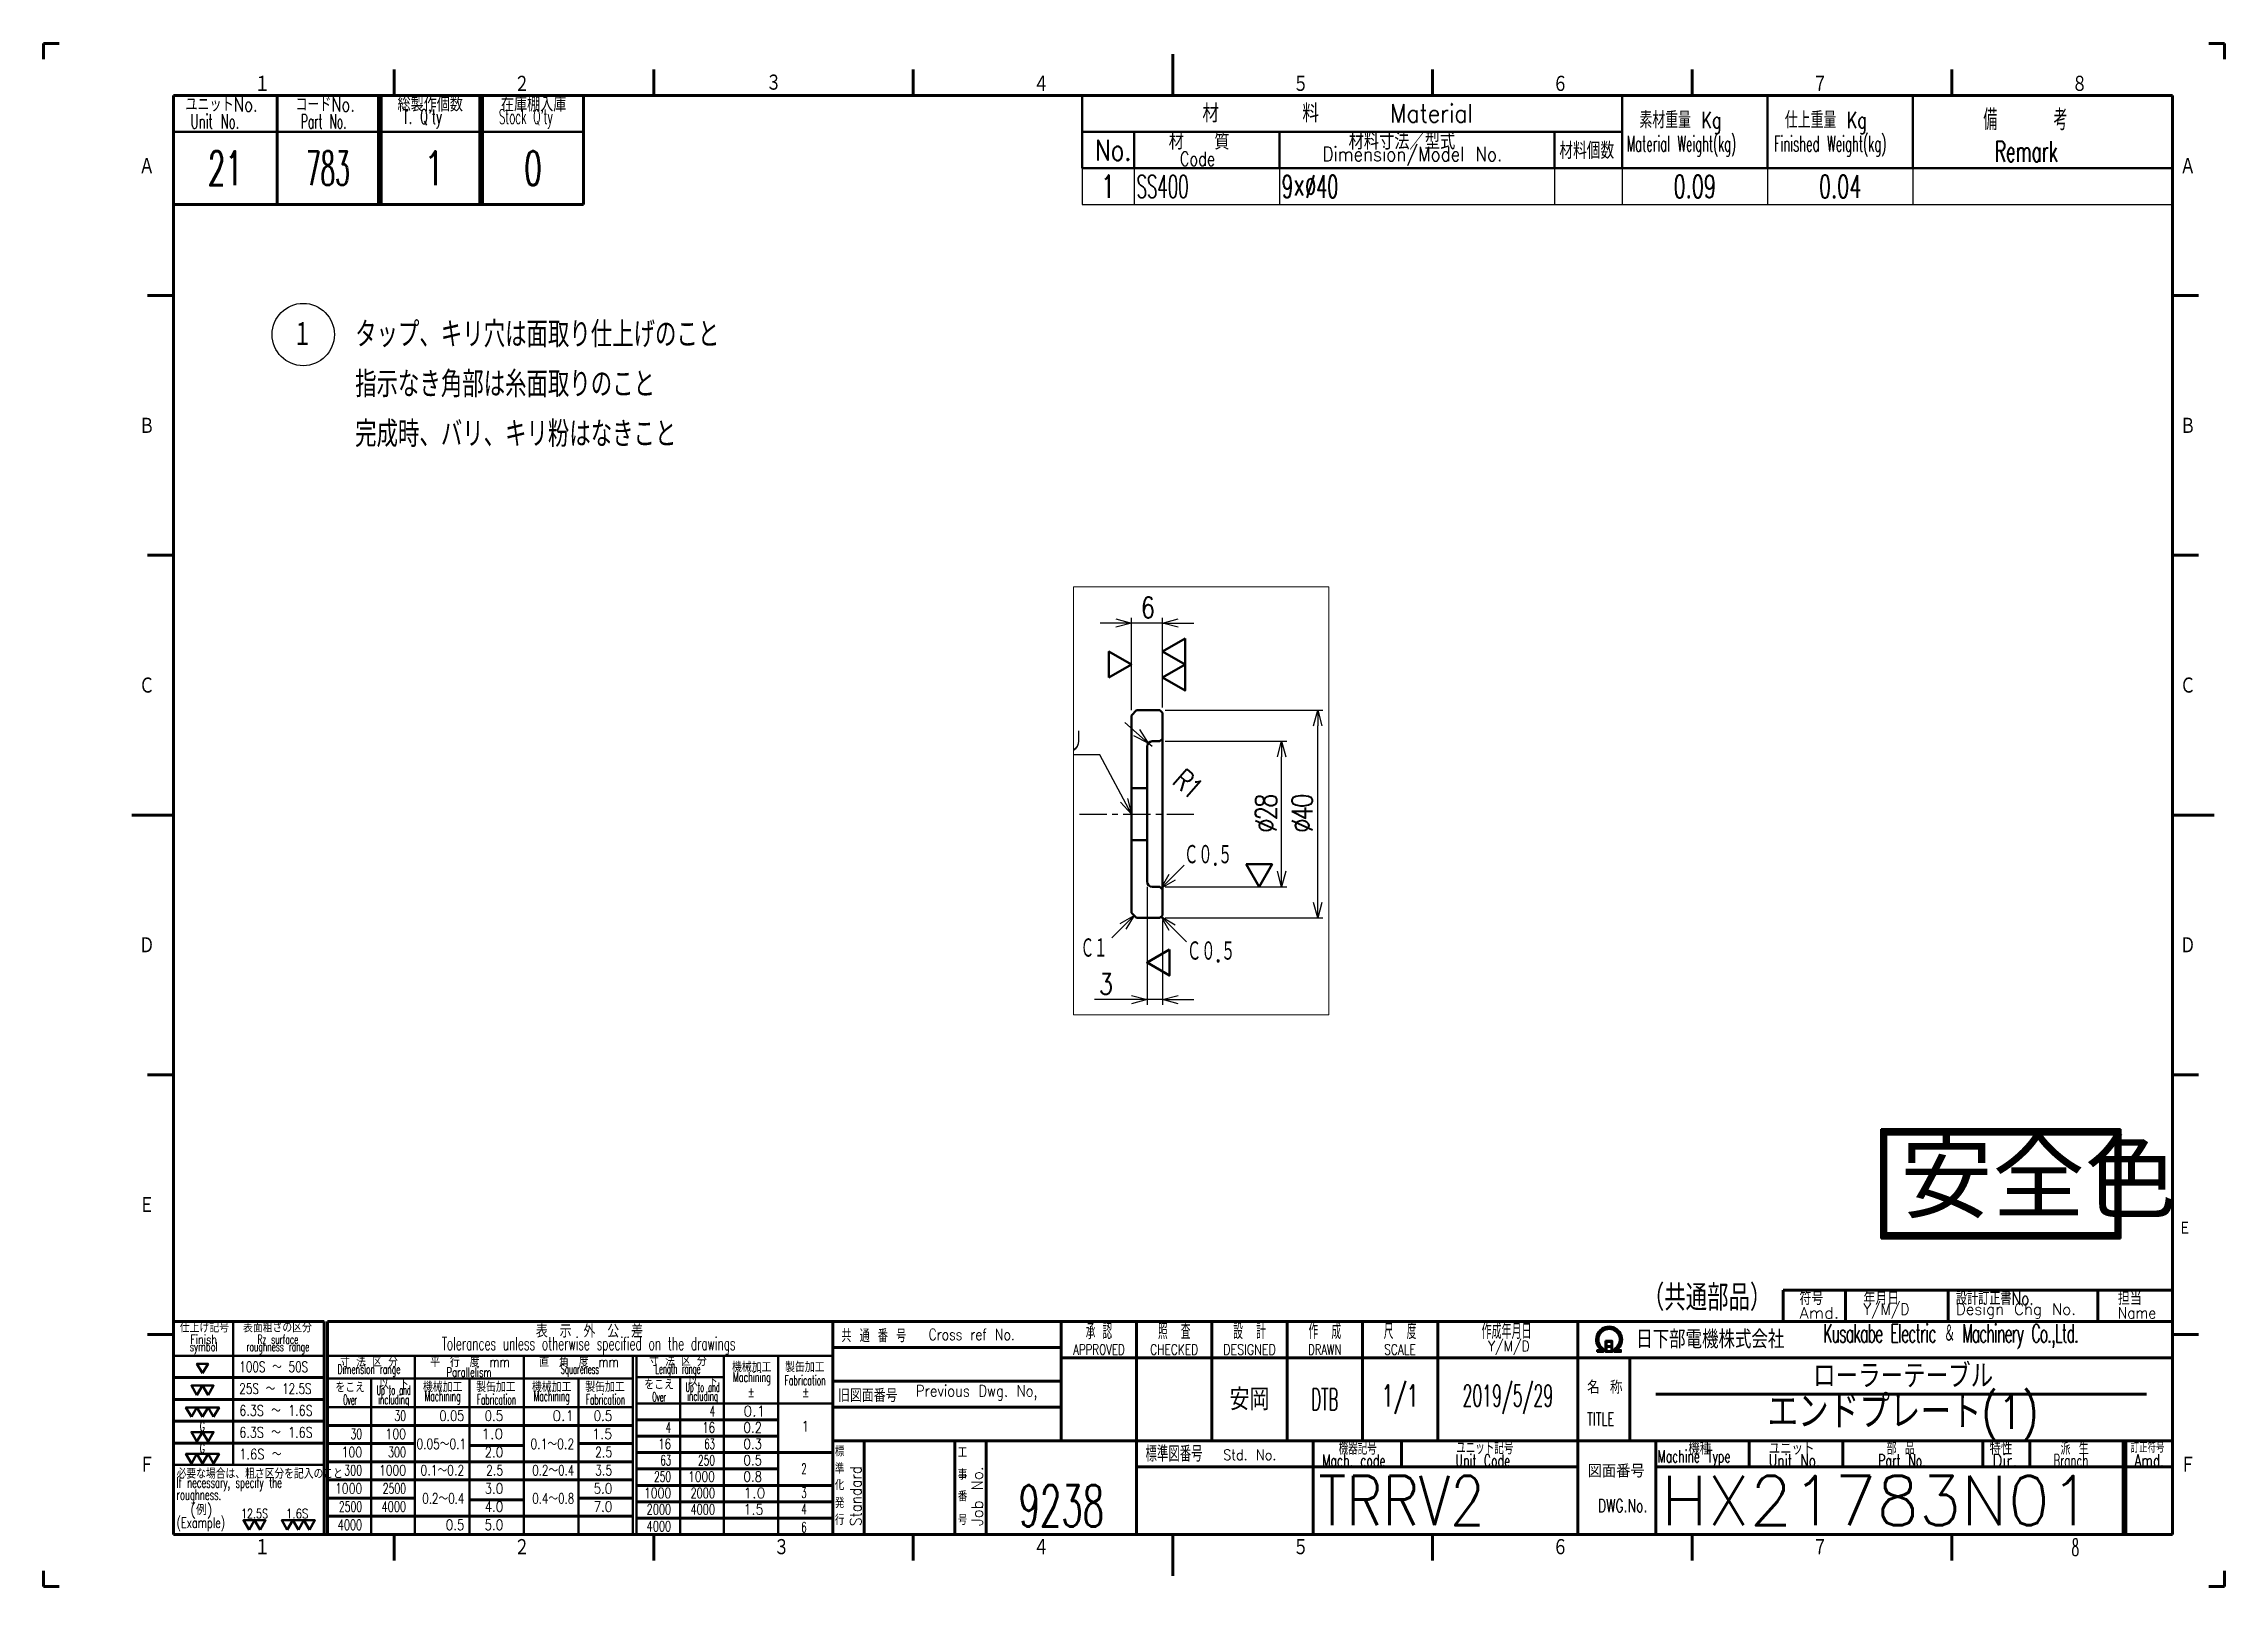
# Paper-space layout 'ICADSX Layout' of a CAD drawing. Header units: millimetres. Extents: x 0 to 420, y 0 to 297.
# The model-space entities are those that its viewports show. They can reach past a viewport. Long polylines and large blocks are cut down to what shows.
import ezdxf

# ---------------------------------------------------------------- set-up
doc = ezdxf.new("R2010")
doc.units = ezdxf.units.MM
doc.header["$LTSCALE"] = 0.165354
doc.linetypes.add('CENTER', pattern=[50.8, 31.75, -6.35, 6.35, -6.35])
for name, color, linetype in [('NoLayerName_001', 7, 'Continuous'), ('NoLayerName_003', 7, 'Continuous'), ('NoLayerName_004', 7, 'Continuous')]:
    doc.layers.add(name, color=color, linetype=linetype)
doc.layers.add('VIEWPORTS', color=7, linetype='Continuous', plot=False)
doc.styles.get("Standard").update_dxf_attribs({"font": 'txt', "bigfont": 'extfont2'})
doc.dimstyles.get("Standard").update_dxf_attribs({"dimtxt": 2.5, "dimasz": 2.5, "dimexe": 1.25, "dimexo": 0.625, "dimtad": 1, "dimdec": 3, "dimzin": 0, "dimdsep": 46, "dimtxsty": 'Standard', "dimcen": 2.5, "dimadec": 0, "dimazin": 0, "dimtfac": 0.75, "dimtdec": 3, "dimtmove": 0, "dimatfit": 3, "dimfxl": 1, "dimarcsym": 0})

# ---------------------------------------------------------------- blocks, each defined once
blk = doc.blocks.new('JZB_0001')
at = {"layer": 'NoLayerName_001', "color": 21, "linetype": 'Continuous', "lineweight": 25}
for p, q in [((0, 7), (0, 0)), ((10, 7), (10, 0)), ((38, 7), (38, 0)), ((91, 7), (91, 0)), ((104, 7), (104, 0)), ((132, 7), (132, 0)), ((160, 7), (160, 0)), ((0, 0), (10, 0)), ((10, 0), (38, 0)), ((38, 0), (91, 0)), ((91, 0), (104, 0)), ((104, 0), (132, 0)), ((132, 0), (160, 0)), ((160, 0), (210, 0))]:
    blk.add_line(p, q, dxfattribs=at)
at = {"layer": 'NoLayerName_001', "color": 2, "lineweight": 50, "char_height": 4.36}
for s, insert, attachment_point in [('\\A1;\\W0.7500;1', (5, 3.5), 5), ('\\A1;\\W0.5357;SS400', (10.5, 3.5), 4), ('\\A1;\\W0.5687;9×%%c40', (38.5, 3.5), 4), ('\\A1;\\W0.6250;0.09 ', (118, 3.5), 5), ('\\A1;\\W0.6250;0.04 ', (146, 3.5), 5)]:
    blk.add_mtext(s, dxfattribs=dict(at, insert=insert, attachment_point=attachment_point))
blk = doc.blocks.new('JZB_0002')
at = {"layer": 'NoLayerName_001', "linetype": 'Continuous', "lineweight": 25}
h = blk.add_hatch(dxfattribs=at)
h.set_pattern_fill('JIS_RC_10', color=2, scale=0.02)
h.paths.add_polyline_path([(46.12, 21), (0, 21), (0, 0), (46.12, 0)])
h.paths.add_polyline_path([(45.12, 20), (1, 20), (1, 1), (45.12, 1)])
at = {"layer": 'NoLayerName_001', "color": 2, "linetype": 'Continuous', "lineweight": 50}
for p, q in [((0, 21), (0, 0)), ((46.12, 21), (0, 21)), ((46.12, 0), (46.12, 21)), ((1, 20), (1, 1)), ((45.12, 20), (1, 20)), ((45.12, 1), (45.12, 20)), ((0, 0), (46.12, 0)), ((1, 1), (45.12, 1))]:
    blk.add_line(p, q, dxfattribs=at)
at = {"layer": 'NoLayerName_001', "color": 2, "lineweight": 50, "insert": (3.74, 3.87), "char_height": 13, "attachment_point": 7}
blk.add_mtext('\\f‚‚ ƒƒƒƒ|b0|c128|p49;\\A1;安全色', dxfattribs=at)
blk = doc.blocks.new('JZB_0003')
at = {"layer": 'NoLayerName_001', "color": 2, "lineweight": 50, "attachment_point": 5}
for s, insert, char_height in [('\\A1;\\W0.8333;ローラーテーブル', (171.73, 29), 4.73), ('\\A1;\\W0.8333;安岡', (45.85, 24.5), 4.18), ('\\A1;\\W0.5000;DTB', (60.35, 24.5), 4.18), ('\\A1;\\W0.6429;1/1', (74.85, 24.5), 4.18), ('\\A1;\\W0.5294;2019/5/29', (95.6, 24.5), 4.18), ('\\A1;\\W0.8173;エンドプレート(1)', (171.73, 21), 6.55)]:
    blk.add_mtext(s, dxfattribs=dict(at, insert=insert, char_height=char_height))
at = {"layer": 'NoLayerName_001', "color": 7, "lineweight": 50}
for s, insert, char_height, attachment_point in [('\\A1;\\W0.8203;TRRV2', (59.1, 5), 9.5, 4), ('\\A1;HX21783N01', (125.1, 5), 9.5, 4), ('\\A1;\\W0.6000;9238', (9.6, 0), 8, 8)]:
    blk.add_mtext(s, dxfattribs=dict(at, insert=insert, char_height=char_height, attachment_point=attachment_point))
blk = doc.blocks.new('JZB_0004')
at = {"layer": 'NoLayerName_001', "color": 2, "lineweight": 50, "char_height": 6.55, "attachment_point": 5}
for s, insert in [('\\A1;\\W0.6000;21', (3.27, 3.27)), ('\\A1;\\W0.5000;783', (23.02, 3.27)), ('\\A1;\\W0.7500;1', (43.52, 3.27)), ('\\A1;\\W0.6000;0', (62.52, 3.27))]:
    blk.add_mtext(s, dxfattribs=dict(at, insert=insert))
blk = doc.blocks.new('DIM_0001')
at = {"color": 3, "linetype": 'Continuous', "lineweight": 25}
blk.add_circle((6, 6), 6, dxfattribs=at)
at = {"color": 2, "linetype": 'Continuous', "lineweight": 50, "width": 0.666667}
blk.add_text('１', height=5, dxfattribs=at).set_placement((4, 3.5))
blk = doc.blocks.new('SX_FinishSymbol_2')
at = {"color": 0, "linetype": 'ByBlock', "lineweight": -2}
for points in [[(-1, 0.866), (-0.5, 0), (0, 0.866)], [(0, 0.866), (0.5, 0), (1, 0.866)]]:
    blk.add_lwpolyline(points, close=True, dxfattribs=at)
blk = doc.blocks.new('SX_FinishSymbol_1')
at = {"color": 0, "linetype": 'ByBlock', "lineweight": -2}
blk.add_lwpolyline([(-0.5, 0.866), (0, 0), (0.5, 0.866)], close=True, dxfattribs=at)
blk = doc.blocks.new('_OPEN30')
at = {"color": 0, "linetype": 'ByBlock', "lineweight": -2}
for p, q in [((-1, 0.267949), (0, 0)), ((0, 0), (-1, -0.267949)), ((0, 0), (-1, 0))]:
    blk.add_line(p, q, dxfattribs=at)
blk = doc.blocks.new('*D12')
at = {"layer": 'Defpoints', "color": 0}
for p in [(0, 36.78), (0, 19), (6, 19.5)]:
    blk.add_point(p, dxfattribs=at)
at = {"layer": 'NoLayerName_001', "color": 0, "linetype": 'Continuous', "lineweight": 25}
for p, q in [((-3, 36.78), (-6, 36.78)), ((0, 20), (0, 37.78)), ((6, 36.78), (0, 36.78)), ((6, 20.5), (6, 37.78)), ((9, 36.78), (12, 36.78))]:
    blk.add_line(p, q, dxfattribs=at)
at = {"layer": 'NoLayerName_001', "color": 0, "lineweight": 25, "xscale": 3, "yscale": 3, "zscale": 3}
blk.add_blockref('_OPEN30', (0, 36.78), dxfattribs=at)
at = {"layer": 'NoLayerName_001', "color": 0, "lineweight": 25, "xscale": 3, "yscale": 3, "zscale": 3, "rotation": 180}
blk.add_blockref('_OPEN30', (6, 36.78), dxfattribs=at)
at = {"layer": 'NoLayerName_001', "color": 2, "lineweight": 50, "insert": (3, 39.78), "char_height": 4, "attachment_point": 5}
blk.add_mtext('\\W0.8000;\\T0.8750;6', dxfattribs=at)
blk = doc.blocks.new('*D14')
at = {"layer": 'Defpoints', "color": 0}
for p in [(3.25, 13.66), (4, 13)]:
    blk.add_point(p, dxfattribs=at)
at = {"layer": 'NoLayerName_001', "color": 0, "linetype": 'Continuous', "lineweight": 25}
for p, q in [((1, 15.65), (-1.25, 17.63)), ((4, 13), (3.25, 13.66))]:
    blk.add_line(p, q, dxfattribs=at)
at = {"layer": 'NoLayerName_001', "color": 0, "lineweight": 25, "xscale": 3, "yscale": 3, "zscale": 3, "rotation": 318.5678766691055}
blk.add_blockref('_OPEN30', (3.25, 13.66), dxfattribs=at)
at = {"layer": 'NoLayerName_001', "color": 2, "lineweight": 50, "insert": (10.81, 5.88), "char_height": 4, "attachment_point": 5, "rotation": 318.5679}
blk.add_mtext('\\W0.8000;\\T0.8750;R1', dxfattribs=at)
blk = doc.blocks.new('_NONE')
blk = doc.blocks.new('DIM_0002')
at = {"color": 3, "linetype": 'Continuous', "lineweight": 25}
blk.add_line((0, 0), (4.39, 4.39), dxfattribs=at)
blk.add_lwpolyline([(2.69, 1.55), (0, 0), (1.55, 2.69)], dxfattribs=at)
at = {"color": 2, "linetype": 'Continuous', "lineweight": 50, "width": 0.622881}
blk.add_text('Ｃ０.５', height=4, dxfattribs=at).set_placement((4.39, 4.39))
blk = doc.blocks.new('*D16')
at = {"layer": 'Defpoints', "color": 0}
for p in [(5.5, 14), (28.92, 14), (5.5, -14)]:
    blk.add_point(p, dxfattribs=at)
at = {"layer": 'NoLayerName_001', "color": 0, "linetype": 'Continuous', "lineweight": 25}
for p, q in [((6.5, 14), (29.92, 14)), ((28.92, -11), (28.92, 11)), ((6.5, -14), (29.92, -14))]:
    blk.add_line(p, q, dxfattribs=at)
at = {"layer": 'NoLayerName_001', "color": 0, "lineweight": 25, "xscale": 3, "yscale": 3, "zscale": 3}
for p, rotation in [((28.92, 14), 90), ((28.92, -14), 270)]:
    blk.add_blockref('_OPEN30', p, dxfattribs=dict(at, rotation=rotation))
at = {"layer": 'NoLayerName_001', "color": 2, "lineweight": 50, "insert": (25.92, 0), "char_height": 4, "attachment_point": 5, "rotation": 90}
blk.add_mtext('\\W0.8000;\\T0.8750;%%c28', dxfattribs=at)
blk = doc.blocks.new('*D17')
at = {"layer": 'Defpoints', "color": 0}
for p in [(5.5, 20), (35.87, 20), (5.5, -20)]:
    blk.add_point(p, dxfattribs=at)
at = {"layer": 'NoLayerName_001', "color": 0, "linetype": 'Continuous', "lineweight": 25}
for p, q in [((6.5, 20), (36.87, 20)), ((35.87, -17), (35.87, 17)), ((6.5, -20), (36.87, -20))]:
    blk.add_line(p, q, dxfattribs=at)
at = {"layer": 'NoLayerName_001', "color": 0, "lineweight": 25, "xscale": 3, "yscale": 3, "zscale": 3}
for p, rotation in [((35.87, 20), 90), ((35.87, -20), 270)]:
    blk.add_blockref('_OPEN30', p, dxfattribs=dict(at, rotation=rotation))
at = {"layer": 'NoLayerName_001', "color": 2, "lineweight": 50, "insert": (32.87, 0), "char_height": 4, "attachment_point": 5, "rotation": 90}
blk.add_mtext('\\W0.8000;\\T0.8750;%%c40', dxfattribs=at)
blk = doc.blocks.new('DIM_0003')
at = {"color": 3, "linetype": 'Continuous', "lineweight": 25}
blk.add_line((0, 8.67), (4.87, 3.8), dxfattribs=at)
blk.add_lwpolyline([(1.55, 5.98), (0, 8.67), (2.69, 7.12)], dxfattribs=at)
at = {"color": 2, "linetype": 'Continuous', "lineweight": 50, "width": 0.622881}
blk.add_text('Ｃ０.５', height=4, dxfattribs=at).set_placement((4.95, 0))
blk = doc.blocks.new('*D19')
at = {"layer": 'Defpoints', "color": 0}
for p in [(3, -13), (6, -19.5), (3, -35.71)]:
    blk.add_point(p, dxfattribs=at)
at = {"layer": 'NoLayerName_001', "color": 0, "linetype": 'Continuous', "lineweight": 25}
for p, q in [((3, -14), (3, -36.71)), ((6, -20.5), (6, -36.71)), ((3, -35.71), (-7.13, -35.71)), ((0, -35.71), (-3, -35.71)), ((6, -35.71), (3, -35.71)), ((9, -35.71), (12, -35.71))]:
    blk.add_line(p, q, dxfattribs=at)
at = {"layer": 'NoLayerName_001', "color": 0, "lineweight": 25, "xscale": 3, "yscale": 3, "zscale": 3}
blk.add_blockref('_OPEN30', (3, -35.71), dxfattribs=at)
at = {"layer": 'NoLayerName_001', "color": 0, "lineweight": 25, "xscale": 3, "yscale": 3, "zscale": 3, "rotation": 180}
blk.add_blockref('_OPEN30', (6, -35.71), dxfattribs=at)
at = {"layer": 'NoLayerName_001', "color": 2, "lineweight": 50, "insert": (-5.07, -32.71), "char_height": 4, "attachment_point": 5}
blk.add_mtext('\\W0.8000;\\T0.8750;3', dxfattribs=at)
blk = doc.blocks.new('DIM_0004')
at = {"color": 3, "linetype": 'Continuous', "lineweight": 25}
blk.add_line((10.27, 8.34), (5.97, 4.04), dxfattribs=at)
blk.add_lwpolyline([(7.58, 6.79), (10.27, 8.34), (8.72, 5.65)], dxfattribs=at)
at = {"color": 2, "linetype": 'Continuous', "lineweight": 50, "width": 0.583333}
blk.add_text('Ｃ１', height=4, dxfattribs=at).set_placement((0, 0))
blk = doc.blocks.new('JZB_0005')
at = {"layer": 'NoLayerName_001', "color": 7, "linetype": 'Continuous', "lineweight": 50}
for p, q in [((1, 40), (0, 39)), ((0, 39), (0, 1)), ((5.5, 40), (1, 40)), ((6, 39.5), (5.5, 40)), ((6, 39.5), (6, 0.5)), ((5.5, 34), (4, 34)), ((6, 34.5), (5.5, 34)), ((3, 7), (3, 33)), ((4, 6), (5.5, 6)), ((5.5, 6), (6, 5.5)), ((0, 1), (1, 0)), ((5.5, 0), (6, 0.5)), ((1, 0), (5.5, 0))]:
    blk.add_line(p, q, dxfattribs=at)
for centre, start, end in [((4, 33), 90, 180), ((4, 7), 180, 270)]:
    blk.add_arc(centre, 1, start, end, dxfattribs=at)
blk = doc.blocks.new('JZB_0006')
at = {"layer": 'NoLayerName_001', "color": 7, "linetype": 'Continuous', "lineweight": 50}
for p, q in [((13, 10), (10, 10)), ((10, 0), (13, 0))]:
    blk.add_line(p, q, dxfattribs=at)
at = {"layer": 'NoLayerName_001', "color": 4, "linetype": 'CENTER', "lineweight": 25}
blk.add_line((0, 5), (23, 5), dxfattribs=at)

msp = doc.modelspace()

# ---------------------------------------------------------------- block references
at = {"layer": 'NoLayerName_001', "color": 1, "lineweight": 50}
for name, p, xscale, yscale, zscale, rotation in [('SX_FinishSymbol_2', (6, 28.781), 4.999999999999998, 4.999999999999998, 4.999999999999998, 269.9999999999999), ('SX_FinishSymbol_1', (0, 28.781), 5, 5, 5, 89.99999999999999), ('SX_FinishSymbol_1', (3, -28.6035), 4.999999999999998, 4.999999999999998, 4.999999999999998, 269.9999999999999)]:
    msp.add_blockref(name, p, dxfattribs=dict(at, xscale=xscale, yscale=yscale, zscale=zscale, rotation=rotation))
at = {"layer": 'NoLayerName_001'}
for name, p in [('JZB_0005', (0, -20)), ('JZB_0006', (-10, -5))]:
    msp.add_blockref(name, p, dxfattribs=at)
at = {"layer": 'NoLayerName_001', "color": 3, "linetype": 'Continuous', "lineweight": 25}
for name, p in [('DIM_0002', (5.75, -14.25)), ('DIM_0004', (-9.7694, -27.8406)), ('DIM_0003', (5.75, -28.418))]:
    msp.add_blockref(name, p, dxfattribs=at)
at = {"layer": 'NoLayerName_001', "color": 1, "lineweight": 50, "xscale": 5, "yscale": 5, "zscale": 5}
msp.add_blockref('SX_FinishSymbol_1', (24.5927, -14), dxfattribs=at)

# ---------------------------------------------------------------- texts
at = {"layer": 'NoLayerName_001', "color": 2, "linetype": 'Continuous', "lineweight": 50, "insert": (-9.7201, 12.0219), "char_height": 4, "attachment_point": 9, "line_spacing_factor": 0.75}
msp.add_mtext('\\A1;\\W0.6667;\\T0.8750;１０キリ', dxfattribs=at)

# ---------------------------------------------------------------- dimensions: what is measured, and where the dimension line sits
at = {"layer": 'NoLayerName_001', "color": 3, "linetype": 'Continuous', "lineweight": 50}
for base, p1, p2, angle, override, picture, middle in [((0, 36.7838), (6, 19.5), (0, 19), 180, {"dimtxt": 4, "dimasz": 3, "dimexe": 1, "dimexo": 1, "dimgap": 1, "dimzin": 8, "dimblk": 'OPEN30', "dimclrd": 0, "dimclre": 0, "dimclrt": 2, "dimtp": 0, "dimtm": 0, "dimlwd": 25, "dimlwe": 25}, '*D12', (3, 36.7838)), ((35.8704, 20), (5.5, -20), (5.5, 20), 90, {"dimtxt": 4, "dimasz": 3, "dimexe": 1, "dimexo": 1, "dimgap": 1, "dimzin": 8, "dimpost": '%%c<>', "dimblk": 'OPEN30', "dimclrd": 0, "dimclre": 0, "dimclrt": 2, "dimtp": 0, "dimtm": 0, "dimlwd": 25, "dimlwe": 25}, '*D17', (35.8704, 0)), ((28.9231, 14), (5.5, -14), (5.5, 14), 90, {"dimtxt": 4, "dimasz": 3, "dimexe": 1, "dimexo": 1, "dimgap": 1, "dimzin": 8, "dimpost": '%%c<>', "dimblk": 'OPEN30', "dimclrd": 0, "dimclre": 0, "dimclrt": 2, "dimtp": 0, "dimtm": 0, "dimlwd": 25, "dimlwe": 25}, '*D16', (28.9231, 0)), ((3, -35.7085), (6, -19.5), (3, -13), 180, {"dimtxt": 4, "dimasz": 3, "dimexe": 1, "dimexo": 1, "dimgap": 1, "dimzin": 8, "dimblk": 'OPEN30', "dimclrd": 0, "dimclre": 0, "dimclrt": 2, "dimtp": 0, "dimtm": 0, "dimlwd": 25, "dimlwe": 25}, '*D19', (-5.0667, -35.7085))]:
    dim = msp.add_linear_dim(base=base, p1=p1, p2=p2, angle=angle, text='\\W0.8000;\\T0.8750;<>', dimstyle='Standard', override=override, dxfattribs=at)
    dim.commit()
    dim.dimension.update_dxf_attribs({"geometry": picture, "text_midpoint": middle, "dimtype": 160})
dim = msp.add_radius_dim(center=(4, 13), mpoint=(3.2503, 13.6617), text='\\W0.8000;\\T0.8750;<>', dimstyle='Standard', override={"dimtxt": 4, "dimasz": 3, "dimexe": 1, "dimexo": 1, "dimgap": 1, "dimtad": 3, "dimzin": 8, "dimblk1": 'NONE', "dimblk2": 'OPEN30', "dimsah": 1, "dimclrd": 0, "dimclre": 0, "dimclrt": 2, "dimtp": 0, "dimtm": 0, "dimtmove": 2, "dimlwd": 25, "dimlwe": 25}, dxfattribs=at)
dim.commit()
dim.dimension.update_dxf_attribs({"geometry": '*D14', "text_midpoint": (10.8065, 5.8846), "dimtype": 164})

# ---------------------------------------------------------------- leaders
at = {"layer": 'NoLayerName_001', "color": 3, "linetype": 'Continuous', "lineweight": 25, "annotation_type": 0, "has_hookline": 1, "hookline_direction": 1, "text_width": 9.3338}
msp.add_leader([(0, 0), (-6.0951, 11.3969), (-9.0951, 11.3969)], dimstyle='Standard', override={"dimtxt": 4, "dimasz": 3, "dimldrblk": 'OPEN30'}, dxfattribs=at)

psp = doc.layouts.new('ICADSX Layout')

# ---------------------------------------------------------------- linework, layer by layer
at = {"layer": 'NoLayerName_001', "color": 21, "linetype": 'Continuous', "lineweight": 100}
for p, q in [((45, 287), (45, 266)), ((64.5, 287), (64.5, 266)), ((65, 287), (65, 266)), ((84, 287), (84, 266)), ((84.5, 287), (84.5, 266)), ((335, 57), (410, 57)), ((335, 51), (335, 57)), ((347, 57), (347, 51)), ((366.8, 57), (366.8, 51)), ((395.6, 57), (395.6, 51)), ((54, 51), (25, 51)), ((54, 10), (54, 51)), ((152, 51), (54.7, 51)), ((54.7, 51), (54.7, 10)), ((196, 51), (196, 28)), ((210.5, 51), (210.5, 10)), ((225, 51), (225, 28)), ((239.5, 51), (239.5, 28)), ((254, 51), (254, 28)), ((268.5, 51), (268.5, 28)), ((295.5, 10), (295.5, 51)), ((196, 46), (152, 46)), ((196, 44), (410, 44)), ((305.5, 44), (305.5, 28)), ((196, 39.5), (152, 39.5)), ((196, 34.5), (152, 34.5)), ((405, 37), (310.5, 37)), ((410, 28), (152, 28)), ((158, 28), (158, 10)), ((175.5, 28), (175.5, 10)), ((181.5, 28), (181.5, 10)), ((244.5, 10), (244.5, 28)), ((261.5, 23), (261.5, 28)), ((310.5, 28), (310.5, 10)), ((328.5, 23), (328.5, 28)), ((346.5, 23), (346.5, 28)), ((373.5, 23), (373.5, 28)), ((382.5, 23), (382.5, 28)), ((400.5, 28), (400.5, 10)), ((401, 28), (401, 10)), ((295.5, 23), (210.5, 23)), ((310.5, 23), (410, 23))]:
    psp.add_line(p, q, dxfattribs=at)
at = {"layer": 'NoLayerName_001', "color": 7, "linetype": 'Continuous', "lineweight": 100}
for p, q in [((104, 266), (104, 287)), ((25, 266), (64.5, 266)), ((64.5, 266), (104, 266)), ((152, 51), (410, 51)), ((152, 10), (152, 51))]:
    psp.add_line(p, q, dxfattribs=at)
at = {"layer": 'NoLayerName_001', "color": 21, "linetype": 'Continuous', "lineweight": 50}
for p, q in [((200, 273), (200, 287)), ((304, 287), (304, 273)), ((332, 273), (332, 287)), ((360, 287), (360, 273)), ((25, 280), (64.5, 280)), ((64.5, 280), (104, 280)), ((200, 280), (304, 280)), ((210, 273), (210, 280)), ((238, 280), (238, 273)), ((291, 280), (291, 273)), ((200, 273), (410, 273)), ((36.5, 51), (36.5, 23.4)), ((25, 44.4), (54, 44.4)), ((54.7, 44.4), (152, 44.4)), ((71.5, 44.4), (71.5, 10)), ((92.5, 44.4), (92.5, 10)), ((113.5, 10), (113.5, 44.4)), ((114.2, 44.4), (114.2, 10)), ((131, 44.4), (131, 10)), ((141.5, 44.4), (141.5, 10)), ((54.7, 40), (113.5, 40)), ((63.1, 40), (63.1, 10)), ((82, 40), (82, 10)), ((103, 40), (103, 10)), ((114.2, 40.3), (131, 40.3)), ((122.6, 40.3), (122.6, 10)), ((54.7, 34.5), (113.5, 34.5)), ((114.2, 35.2), (152, 35.2)), ((25, 23.4), (54, 23.4))]:
    psp.add_line(p, q, dxfattribs=at)
at = {"layer": 'NoLayerName_001', "color": 2, "linetype": 'Continuous', "lineweight": 100}
for p, q in [((25, 40.2), (54, 40.2)), ((25, 36), (54, 36)), ((25, 31.8), (54, 31.8)), ((54.7, 31), (113.5, 31)), ((114.2, 32.05), (141.5, 32.05)), ((25, 27.6), (54, 27.6)), ((54.7, 27.5), (71.5, 27.5)), ((82, 27.15), (92.5, 27.15)), ((103, 27.5), (113.5, 27.5)), ((114.2, 28.9), (141.5, 28.9)), ((114.2, 25.75), (152, 25.75)), ((54.7, 24), (113.5, 24)), ((114.2, 22.6), (141.5, 22.6)), ((54.7, 20.5), (113.5, 20.5)), ((54.7, 17), (71.5, 17)), ((103, 17), (113.5, 17)), ((114.2, 19.45), (152, 19.45)), ((54.7, 13.5), (113.5, 13.5)), ((82, 16.65), (92.5, 16.65)), ((114.2, 16.3), (152, 16.3)), ((114.2, 13.15), (152, 13.15))]:
    psp.add_line(p, q, dxfattribs=at)
at = {"layer": 'NoLayerName_001', "color": 2, "linetype": 'Continuous', "lineweight": 50}
for points in [[(300.82, 47.24), (300.82, 45.13), (302.12, 45.13), (302.12, 47.24)], [(300.97, 47.09), (300.97, 46.26), (301.97, 46.26), (301.97, 47.09)], [(301.97, 46.11), (301.97, 45.28), (300.97, 45.28), (300.97, 46.11)]]:
    psp.add_lwpolyline(points, close=True, dxfattribs=at)
at = {"layer": 'NoLayerName_001', "color": 1, "linetype": 'Continuous', "lineweight": 50}
for points in [[(30.6, 41.02), (31.66, 42.86), (29.54, 42.86), (30.6, 41.02)], [(29.54, 36.82), (30.6, 38.66), (28.48, 38.66), (29.54, 36.82)], [(31.66, 36.82), (32.72, 38.66), (30.6, 38.66), (31.66, 36.82)], [(28.48, 32.62), (29.54, 34.46), (27.42, 34.46), (28.48, 32.62)], [(30.6, 32.62), (31.66, 34.46), (29.54, 34.46), (30.6, 32.62)], [(32.72, 32.62), (33.78, 34.46), (31.66, 34.46), (32.72, 32.62)], [(29.54, 27.86), (30.6, 29.69), (28.48, 29.69), (29.54, 27.86)], [(31.66, 27.86), (32.72, 29.69), (30.6, 29.69), (31.66, 27.86)], [(28.48, 23.66), (29.54, 25.49), (27.42, 25.49), (28.48, 23.66)], [(30.6, 23.66), (31.66, 25.49), (29.54, 25.49), (30.6, 23.66)], [(32.72, 23.66), (33.78, 25.49), (31.66, 25.49), (32.72, 23.66)], [(39.56, 10.88), (40.62, 12.72), (38.49, 12.72), (39.56, 10.88)], [(41.68, 10.88), (42.74, 12.72), (40.62, 12.72), (41.68, 10.88)], [(46.93, 10.88), (47.99, 12.72), (45.87, 12.72), (46.93, 10.88)], [(49.06, 10.88), (50.12, 12.72), (47.99, 12.72), (49.06, 10.88)], [(51.18, 10.88), (52.24, 12.72), (50.12, 12.72), (51.18, 10.88)]]:
    psp.add_lwpolyline(points, close=True, dxfattribs=at)
at = {"layer": 'NoLayerName_001', "color": 2, "linetype": 'Continuous', "lineweight": 50}
for points in [[(299.22, 45.14), (300.42, 45.14), (300.42, 45.75)], [(299.22, 45.31), (300.17, 45.31), (300.17, 45.65)], [(299.92, 45.56), (299.92, 45.49), (299.22, 45.49), (299.22, 45.14)], [(302.52, 45.71), (302.52, 45.14), (303.78, 45.14), (303.78, 45.49), (303.05, 45.49), (303.05, 45.54)], [(302.77, 45.61), (302.77, 45.31), (303.78, 45.31)]]:
    psp.add_lwpolyline(points, dxfattribs=at)
for radius, start, end in [(2.5, 308.2706, 230.8952), (2.28, 303.9949, 234.4013), (2.06, 299.8294, 238.4756)]:
    psp.add_arc((301.5, 47.5), radius, start, end, dxfattribs=at)
at = {"layer": 'NoLayerName_004', "color": 7, "linetype": 'Continuous', "lineweight": 100}
for p, q in [((3, 297), (0, 297)), ((0, 297), (0, 294)), ((217.5, 295), (217.5, 287)), ((417, 297), (420, 297)), ((420, 297), (420, 294)), ((67.5, 292), (67.5, 287)), ((117.5, 292), (117.5, 287)), ((167.5, 292), (167.5, 287)), ((267.5, 292), (267.5, 287)), ((317.5, 292), (317.5, 287)), ((367.5, 292), (367.5, 287)), ((410, 287), (25, 287)), ((25, 287), (25, 10)), ((410, 10), (410, 287)), ((20, 248.5), (25, 248.5)), ((410, 248.5), (415, 248.5)), ((20, 198.5), (25, 198.5)), ((410, 198.5), (415, 198.5)), ((17, 148.5), (25, 148.5)), ((410, 148.5), (418, 148.5)), ((20, 98.5), (25, 98.5)), ((410, 98.5), (415, 98.5)), ((20, 48.5), (25, 48.5)), ((410, 48.5), (415, 48.5)), ((25, 10), (410, 10)), ((67.5, 5), (67.5, 10)), ((117.5, 5), (117.5, 10)), ((167.5, 5), (167.5, 10)), ((217.5, 2), (217.5, 10)), ((267.5, 5), (267.5, 10)), ((317.5, 5), (317.5, 10)), ((367.5, 5), (367.5, 10)), ((0, 3), (0, 0)), ((0, 0), (3, 0)), ((420, 0), (417, 0)), ((420, 3), (420, 0))]:
    psp.add_line(p, q, dxfattribs=at)
at = {"layer": 'NoLayerName_004', "color": 7, "linetype": 'Continuous', "lineweight": 50}
psp.add_line((410, 51.26), (410, 78.46), dxfattribs=at)

# ---------------------------------------------------------------- block references
at = {"layer": 'NoLayerName_001'}
for name, p in [('JZB_0004', (31.73, 269.73)), ('JZB_0001', (200, 266)), ('JZB_0002', (353.88, 67)), ('JZB_0003', (186.4, 11.5))]:
    psp.add_blockref(name, p, dxfattribs=at)
at = {"layer": 'NoLayerName_001', "color": 3, "linetype": 'Continuous', "lineweight": 25}
psp.add_blockref('DIM_0001', (44, 235), dxfattribs=at)

# ---------------------------------------------------------------- texts
at = {"layer": 'NoLayerName_001', "color": 2, "lineweight": 25, "char_height": 2.75, "attachment_point": 7}
for s, insert in [('\\A1;\\W0.7710;ユニットNo.', (27.29, 283.92)), ('\\A1;\\W0.7584;コードNo.', (48.52, 283.92)), ('\\A1;\\W0.8333;総製作個数', (68.16, 283.92)), ('\\A1;\\W0.8333;在庫棚入庫', (88.08, 283.92)), ('\\A1;\\W0.6000;Unit No.', (28.29, 280.64)), ('\\A1;\\W0.5455;Part No.', (49.52, 280.64)), ("\\A1;\\W0.6000;T. Q'ty", (69.16, 280.64)), ("\\A1;\\W0.5263;Stock Q'ty", (87.69, 280.64))]:
    psp.add_mtext(s, dxfattribs=dict(at, insert=insert))
at = {"layer": 'NoLayerName_001', "color": 2, "lineweight": 50}
for s, insert, char_height, attachment_point in [('\\A1;\\W0.8333;材\u3000\u3000\u3000\u3000\u3000料', (223.18, 281.82), 3.5, 7), ('\\A1;\\W0.8780;Material', (259.34, 281.82), 3.5, 7), ('\\A1;\\W0.7051;素材重量 Kg', (307.35, 279.63), 3.2, 7), ('\\A1;\\W0.7051;仕上重量 Kg', (335.35, 279.63), 3.2, 7), ('\\A1;\\W0.6081;備     考', (373.58, 280.33), 4, 7), ('\\A1;\\W0.8036;No.', (202.5, 274.5), 4, 7), ('\\A1;\\W0.8333;材\u3000\u3000質', (216.68, 276.59), 3.2, 7), ('\\A1;\\W0.8636;Dimension/Model No.', (246.26, 273.45), 2.75, 7), ('\\A1;\\W0.8333;材料寸法／型式', (251.33, 276.59), 3.2, 7), ('\\A1;\\W0.7500;材料個数', (291.92, 274.79), 3.2, 7), ('\\A1;\\W0.5361;Material Weight(kg)', (304.87, 275.25), 3, 7), ('\\A1;\\W0.5415;Finished Weight(kg)', (333.24, 275.25), 3, 7), ('\\A1;\\W0.6000;Remark', (375.77, 274.25), 4, 7), ('\\A1;\\W0.7500;Code', (218.82, 273.45), 2.75, 7), ('\\A1;\\W0.8333;符号', (338.17, 54.18), 2.5, 7), ('\\A1;\\W0.8750;Y/M/D', (350.49, 51.55), 2.2, 7), ('\\A1;\\W0.8333;年月日', (350.49, 54.18), 2.5, 7), ('\\A1;\\W0.7800;設計訂正書No.', (368.29, 54.18), 2.5, 7), ('\\A1;\\W0.8333;担当', (399.5, 54.18), 2.5, 7), ('\\A1;\\W0.8333;仕上げ記号', (30.97, 48.87), 1.75, 8), ('\\A1;\\W0.8333;表面粗さの区分', (45.03, 48.87), 1.75, 8), ('\\A1;\\W0.8333;表\u3000示\u3000外\u3000公\u3000差', (105.12, 47.88), 2.5, 8), ('\\A1;\\W0.5147;承 認', (203.25, 49.09), 3, 5), ('\\A1;\\W0.4773;照  査', (217.75, 49.09), 3, 5), ('\\A1;\\W0.4773;設  計', (232.25, 49.09), 3, 5), ('\\A1;\\W0.4773;作  成', (246.75, 49.09), 3, 5), ('\\A1;\\W0.4773;尺  度', (261.25, 49.09), 3, 5), ('\\A1;\\W0.5833;作成年月日', (276.94, 47.59), 3, 7), ('\\A1;\\W1.0500;Amd.', (338.17, 51.55), 2.2, 7), ('\\A1;\\W0.5647;\\T0.9000;Kusakabe Electric ＆ Machinery Co.,Ltd.', (342.76, 45.8), 3.5, 7), ('\\A1;\\W0.9671;Design Chg No.', (368.29, 51.55), 2.2, 7), ('\\A1;\\W0.8750;Name', (399.5, 51.55), 2.2, 7), ('\\A1;\\W0.6545;symbol', (30.82, 44.7), 1.75, 8), ('\\A1;\\W0.7714;Finish', (30.82, 46.67), 1.75, 8), ('\\A1;\\W0.6000;roughness range', (45.12, 44.7), 1.75, 8), ('\\A1;\\W0.6000;Rz surface', (45.12, 46.67), 1.75, 8), ('\\A1;\\W0.5909;Tolerances unless otherwise specified on the drawings', (104.97, 44.67), 2.5, 8), ('\\A1;\\W0.7051;共 通 番 号', (159.88, 48.25), 2.5, 5), ('\\A1;\\W0.7905;Cross ref No.', (178.74, 48.5), 2.2, 5), ('\\A1;\\W0.7200;APPROVED', (203.25, 45.59), 2, 5), ('\\A1;\\W0.7500;CHECKED', (217.75, 45.59), 2, 5), ('\\A1;\\W0.7826;DESIGNED', (232.25, 45.59), 2, 5), ('\\A1;\\W0.7031;DRAWN', (246.75, 45.59), 2, 5), ('\\A1;\\W0.7500;SCALE', (261.25, 45.59), 2, 5), ('\\A1;\\W0.8750;Y/M/D', (278.19, 44.59), 2, 7), ('\\A1;\\W0.8233;日下部電機株式会社', (306.72, 45.8), 3.5, 7), ('\\A1;\\W0.7340;100S ～ 50S', (37.69, 41.26), 2, 7), ('\\A1;\\W0.6037;Dimension range', (62.67, 40.36), 1.75, 8), ('\\A1;\\W0.7051;寸 法 区 分', (62.67, 42.21), 2, 8), ('\\A1;\\W0.7609;平\u3000行\u3000度\u3000mm', (82.11, 42.21), 2, 8), ('\\A1;\\W0.6849;Parallelism', (81.93, 40.36), 1.75, 8), ('\\A1;\\W0.7609;直\u3000角\u3000度\u3000mm', (103.11, 42.21), 2, 8), ('\\A1;\\W0.5500;Squareness', (103.26, 40.36), 1.75, 8), ('\\A1;\\W0.7051;寸 法 区 分', (122.17, 42.39), 1.9, 8), ('\\A1;\\W0.5000;Length range', (122.17, 40.31), 1.9, 8), ('\\A1;\\W0.8333;機械加工', (136.38, 41.24), 1.9, 8), ('\\A1;\\W0.8333;製缶加工', (146.61, 41.24), 1.9, 8), ('\\A1;\\W0.7353;25S ～ 12.5S', (37.69, 37.06), 2, 7), ('\\A1;\\W0.8333;をこえ', (59.04, 37.35), 1.9, 8), ('\\A1;\\W0.4500;Up to and', (67.42, 36.3), 1.8, 8), ('\\A1;\\W0.8333;以\u3000下', (67.44, 37.95), 1.9, 8), ('\\A1;\\W0.8333;機械加工', (76.85, 37.42), 1.9, 8), ('\\A1;\\W0.8333;製缶加工', (87.11, 37.42), 1.9, 8), ('\\A1;\\W0.8333;機械加工', (97.85, 37.42), 1.9, 8), ('\\A1;\\W0.8333;製缶加工', (108.11, 37.42), 1.9, 8), ('\\A1;\\W0.8333;をこえ', (118.54, 37.9), 1.9, 8), ('\\A1;\\W0.4500;Up to and', (126.92, 36.85), 1.8, 8), ('\\A1;\\W0.8333;以\u3000下', (126.94, 38.5), 1.9, 8), ('\\A1;\\W0.5870;Machining', (136.42, 38.72), 1.9, 8), ('\\A1;\\W0.8333;±', (136.27, 36.46), 1.9, 8), ('\\A1;\\W0.5690;Fabrication', (146.67, 38.72), 1.9, 8), ('\\A1;\\W0.8333;±', (146.77, 36.46), 1.9, 8), ('\\A1;\\W0.8333;旧図面番号', (153, 35.5), 2.5, 7), ('\\A1;\\W0.8407;Previous Dwg. No,', (168.01, 35.8), 2.2, 7), ('\\A1;\\W0.8824;名 称', (297.26, 37.07), 2.5, 7), ('\\A1;\\W0.7867;6.3S ～ 1.6S', (37.69, 32.86), 2, 7), ('\\A1;\\W0.4500;Over', (59.04, 34.92), 2, 8), ('\\A1;\\W0.5651;including', (67.44, 34.48), 1.8, 8), ('\\A1;\\W0.6545;30', (69.8, 31.85), 2, 9), ('\\A1;\\W0.5283;Machining', (76.85, 34.99), 2, 8), ('\\A1;\\W0.8000;0.05', (81.02, 31.85), 2, 9), ('\\A1;\\W0.5121;Fabrication', (87.22, 34.99), 2, 8), ('\\A1;\\W0.8308;0.5', (88.51, 31.85), 2, 9), ('\\A1;\\W0.5283;Machining', (97.85, 34.99), 2, 8), ('\\A1;\\W0.9818;0.1', (102.19, 31.85), 2, 9), ('\\A1;\\W0.5121;Fabrication', (108.22, 34.99), 2, 8), ('\\A1;\\W0.8308;0.5', (109.51, 31.85), 2, 9), ('\\A1;\\W0.4500;Over', (118.54, 35.57), 1.8, 8), ('\\A1;\\W0.5651;including', (126.94, 35.13), 1.8, 8), ('\\A1;\\W0.6000;4', (129.3, 32.73), 2, 9), ('\\A1;\\W0.9818;0.1', (134.79, 32.73), 2, 7), ('\\A1;\\W0.6000;G', (31.04, 29.89), 1.8, 9), ('\\A1;\\W0.7867;6.3S ～ 1.6S', (37.69, 28.66), 2, 7), ('\\A1;\\W0.6545;30', (61.35, 28.35), 2, 9), ('\\A1;\\W0.7714;100', (69.8, 28.35), 2, 9), ('\\A1;\\W0.9818;1.0', (88.51, 28.35), 2, 9), ('\\A1;\\W0.9000;1.5', (109.51, 28.35), 2, 9), ('\\A1;\\W0.6000;4', (120.85, 29.58), 2, 9), ('\\A1;\\W0.7200;16', (129.3, 29.58), 2, 9), ('\\A1;\\W0.8308;0.2', (134.79, 29.58), 2, 7), ('\\A1;\\W0.9000;1', (145.92, 29.81), 2, 7), ('\\A1;\\W0.6429;TITLE', (297.26, 30.99), 2.5, 7), ('\\A1;\\W0.6000;G', (31.04, 25.69), 1.8, 9), ('\\A1;\\W0.8065;1.6S ～ ', (37.69, 24.46), 2, 7), ('\\A1;\\W0.7714;100', (61.35, 24.85), 2, 9), ('\\A1;\\W0.6750;300', (69.8, 24.85), 2, 9), ('\\A1;\\W0.7459;0.05～0.1', (81.36, 26.42), 2, 9), ('\\A1;\\W0.8308;2.0', (88.51, 24.85), 2, 9), ('\\A1;\\W0.7692;0.1～0.2', (102.19, 26.42), 2, 9), ('\\A1;\\W0.7714;2.5', (109.51, 24.85), 2, 9), ('\\A1;\\W0.7200;16', (120.85, 26.43), 2, 9), ('\\A1;\\W0.6000;63', (120.85, 23.28), 2, 9), ('\\A1;\\W0.6353;250', (129.3, 23.28), 2, 9), ('\\A1;\\W0.6000;63', (129.3, 26.43), 2, 9), ('\\A1;\\W0.8308;0.3', (134.79, 26.43), 2, 7), ('\\A1;\\W0.8308;0.5', (134.79, 23.28), 2, 7), ('\\A1;\\W0.8333;標', (152.39, 25.01), 2, 7), ('\\A1;\\W0.8333;工', (176.06, 24.81), 2, 7), ('\\A1;\\W0.6667;標準図番号', (212.21, 24.02), 3, 7), ('\\A1;\\W0.9000;Std. No.', (227.18, 24.32), 2, 7), ('\\A1;\\W0.6429;Mach. code', (246.24, 23.01), 2.4, 7), ('\\A1;\\W0.6667;機器記号', (249.42, 25.34), 2.5, 7), ('\\A1;\\W0.6480;Unit Code', (271.9, 23.01), 2.4, 7), ('\\A1;\\W0.6667;ユニット記号', (272.06, 25.43), 2.5, 7), ('\\A1;\\W0.6353;Machine Type', (310.83, 23.03), 2.4, 7), ('\\A1;\\W0.8333;機種', (316.76, 25.34), 2.4, 7), ('\\A1;\\W0.8333;ユニット', (332.24, 25.34), 2.4, 7), ('\\A1;\\W0.7200;Unit No.', (332.25, 23.03), 2.4, 7), ('\\A1;\\W0.6545;Part No.', (353.3, 23.03), 2.4, 7), ('\\A1;\\W0.7353;部 品', (354.93, 25.34), 2.4, 7), ('\\A1;\\W0.8333;特性', (374.77, 25.34), 2.4, 7), ('\\A1;\\W0.9000;Dir.', (375.3, 23.03), 2.4, 7), ('\\A1;\\W0.6000;Branch', (387.07, 23.03), 2.4, 7), ('\\A1;\\W0.7353;派 生', (388.43, 25.34), 2.4, 7), ('\\A1;\\W0.5833;訂正符号', (401.94, 25.74), 2, 7), ('\\A1;\\W0.7200;Amd.', (402.67, 23.03), 2.4, 7), ('\\A1;\\W0.7083;必要な場合は、粗さ区分を記入のこと', (25.61, 20.72), 1.9, 7), ('\\A1;\\W0.5851;If necessary, specify the', (25.61, 18.32), 2, 7), ('\\A1;\\W0.6750;300', (61.35, 21.35), 2, 9), ('\\A1;\\W0.7579;1000', (69.8, 21.35), 2, 9), ('\\A1;\\W0.7692;0.1～0.2', (81.02, 21.35), 2, 9), ('\\A1;\\W0.7714;2.5', (88.51, 21.35), 2, 9), ('\\A1;\\W0.7229;0.2～0.4', (102.19, 21.35), 2, 9), ('\\A1;\\W0.7714;3.5', (109.51, 21.35), 2, 9), ('\\A1;\\W0.6353;250', (120.85, 20.13), 2, 9), ('\\A1;\\W0.7579;1000', (129.3, 20.13), 2, 9), ('\\A1;\\W0.8308;0.8', (134.79, 20.13), 2, 7), ('\\A1;\\W0.6000;2', (145.92, 21.65), 2, 7), ('\\A1;\\W0.8333;準', (152.39, 21.69), 2, 7), ('\\A1;\\W0.8333;事', (176.06, 20.51), 2, 7), ('\\A1;図面番号', (297.36, 20.95), 2.5, 7), ('\\A1;\\W0.5893;roughness.', (25.61, 15.99), 2, 7), ('\\A1;\\W0.7579;1000', (61.35, 17.85), 2, 9), ('\\A1;\\W0.6545;2500', (69.8, 17.85), 2, 9), ('\\A1;\\W0.7229;0.2～0.4', (81.02, 15.93), 2, 9), ('\\A1;\\W0.8308;3.0', (88.51, 17.85), 2, 9), ('\\A1;\\W0.7229;0.4～0.8', (102.19, 15.93), 2, 9), ('\\A1;\\W0.8308;5.0', (109.51, 17.85), 2, 9), ('\\A1;\\W0.7579;1000', (120.85, 16.98), 2, 9), ('\\A1;\\W0.6857;2000', (129.3, 16.98), 2, 9), ('\\A1;\\W0.9818;1.0', (134.79, 16.98), 2, 7), ('\\A1;\\W0.6000;3', (145.92, 17.04), 2, 7), ('\\A1;\\W0.8333;化', (152.39, 18.53), 2, 7), ('\\A1;\\W0.8333;発', (152.39, 15.05), 2, 7), ('\\A1;\\W0.8333;番', (176.06, 16.34), 2, 7), ('\\A1;\\W0.6894;(Example)', (25.61, 10.6), 2, 7), ('\\A1;\\W0.9474;(例)', (28.2, 13.08), 2, 7), ('\\A1;\\W0.7500;12.5S', (38.03, 13.1), 1.8, 7), ('\\A1;\\W0.8000;1.6S', (46.68, 13.1), 1.8, 7), ('\\A1;\\W0.6857;4000', (61.35, 10.85), 2, 9), ('\\A1;\\W0.6545;2500', (61.35, 14.35), 2, 9), ('\\A1;\\W0.6857;4000', (69.8, 14.35), 2, 9), ('\\A1;\\W0.8308;0.5', (81.02, 10.85), 2, 9), ('\\A1;\\W0.8308;4.0', (88.51, 14.35), 2, 9), ('\\A1;\\W0.8308;5.0', (88.51, 10.85), 2, 9), ('\\A1;\\W0.8308;7.0', (109.51, 14.35), 2, 9), ('\\A1;\\W0.6857;2000', (120.85, 13.83), 2, 9), ('\\A1;\\W0.6857;4000', (129.3, 13.83), 2, 9), ('\\A1;\\W0.9000;1.5', (134.79, 13.83), 2, 7), ('\\A1;\\W0.6000;4', (145.92, 13.89), 2, 7), ('\\A1;\\W0.8333;行', (152.39, 11.82), 2, 7), ('\\A1;\\W0.8333;号', (176.06, 11.82), 2, 7), ('\\A1;\\W0.7000;DWG.No.', (304.11, 15.54), 2.5, 5), ('\\A1;\\W0.6857;4000', (120.85, 10.58), 2, 9), ('\\A1;\\W0.6000;6', (145.92, 10.39), 2, 7)]:
    psp.add_mtext(s, dxfattribs=dict(at, insert=insert, char_height=char_height, attachment_point=attachment_point))
at = {"layer": 'NoLayerName_001', "color": 2, "lineweight": 50, "char_height": 2.2, "attachment_point": 7, "rotation": 90}
for s, insert in [('\\A1;\\W0.8750;Standard', (157.52, 11.63)), ('\\A1;\\W0.9671;Job No.', (180.91, 11.63))]:
    psp.add_mtext(s, dxfattribs=dict(at, insert=insert))
at = {"layer": 'NoLayerName_003', "color": 2, "lineweight": 100, "char_height": 5, "attachment_point": 7}
for s, insert in [('\\A1;\\W0.7500;タップ、キリ穴は面取り仕上げのこと', (60, 238.5)), ('\\A1;\\W0.7500;指示なき角部は糸面取りのこと', (60, 228.9)), ('\\A1;\\W0.7500;完成時、バリ、キリ粉はなきこと', (60, 219.3)), ('\\A1;\\W0.7500;（共通部品）', (308, 53))]:
    psp.add_mtext(s, dxfattribs=dict(at, insert=insert))
at = {"layer": 'NoLayerName_004', "color": 7, "lineweight": 100}
for s, insert, char_height, attachment_point in [('\\A1;\\W0.8333;１', (40.6, 287.58), 3.3108, 7), ('\\A1;\\W0.8333;２', (90.6, 287.58), 3.3108, 7), ('\\A1;\\W0.8333;３', (140.6, 289.47), 3.3108, 5), ('\\A1;\\W0.8333;４', (190.6, 287.58), 3.3108, 7), ('\\A1;\\W0.8333;５', (240.6, 287.58), 3.3108, 7), ('\\A1;\\W0.8333;６', (290.6, 287.58), 3.3108, 7), ('\\A1;\\W0.8333;７', (340.6, 287.58), 3.3108, 7), ('\\A1;\\W0.8333;８', (390.6, 287.58), 3.3108, 7), ('\\A1;\\W0.8333;Ａ', (18.36, 271.74), 3.3108, 7), ('\\A1;\\W0.8333;Ａ', (411.44, 271.74), 3.3108, 7), ('\\A1;\\W0.8333;Ｂ', (18.36, 221.74), 3.3108, 7), ('\\A1;\\W0.8333;Ｂ', (411.44, 221.74), 3.3108, 7), ('\\A1;\\W0.8333;Ｃ', (18.36, 171.74), 3.3108, 7), ('\\A1;\\W0.8333;Ｃ', (411.44, 171.74), 3.3108, 7), ('\\A1;\\W0.8333;Ｄ', (18.36, 121.74), 3.3108, 7), ('\\A1;\\W0.8333;Ｄ', (411.44, 121.74), 3.3108, 7), ('\\A1;\\W0.8333;Ｅ', (18.36, 71.74), 3.3108, 7), ('\\A1;\\W0.8333;Ｅ', (411.15, 67.64), 2.6486, 7), ('\\A1;\\W0.8333;Ｆ', (18.36, 21.74), 3.3108, 7), ('\\A1;\\W0.8333;Ｆ', (411.44, 21.74), 3.3108, 7), ('\\A1;\\W0.8333;１', (40.6, 5.87), 3.3108, 7), ('\\A1;\\W0.8333;２', (90.6, 5.87), 3.3108, 7), ('\\A1;\\W0.8333;３', (140.6, 5.87), 3.3108, 7), ('\\A1;\\W0.8333;４', (190.6, 5.87), 3.3108, 7), ('\\A1;\\W0.8333;５', (240.6, 5.87), 3.3108, 7), ('\\A1;\\W0.8333;６', (290.6, 5.87), 3.3108, 7), ('\\A1;\\W0.8333;７', (340.6, 5.87), 3.3108, 7), ('\\A1;\\W0.5000;8', (390.6, 5.87), 3.3108, 7)]:
    psp.add_mtext(s, dxfattribs=dict(at, insert=insert, char_height=char_height, attachment_point=attachment_point))

# ---------------------------------------------------------------- viewports
at = {"layer": 'VIEWPORTS', "view_target_point": (13.4352, 2.5376)}
psp.add_viewport(center=(222.94, 151.22), size=(49.21, 82.417), view_center_point=(0, 0), view_height=82.41692, dxfattribs=at)

doc.saveas('drawing.dxf')
